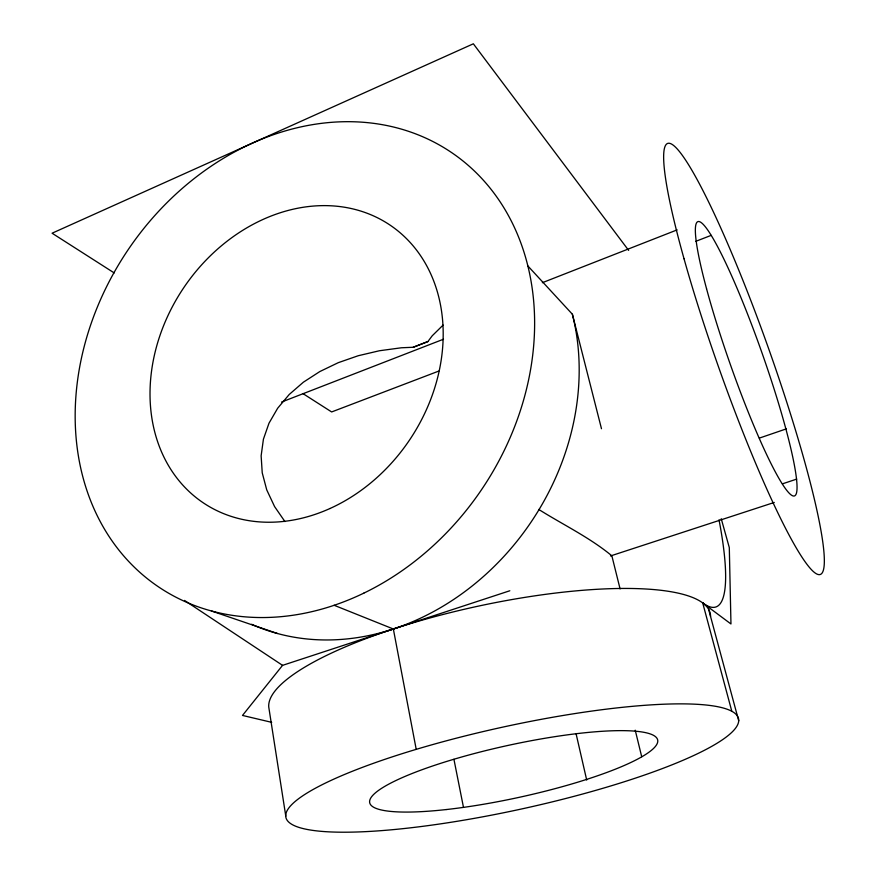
<?xml version="1.0" encoding="UTF-8"?>
<svg xmlns="http://www.w3.org/2000/svg" width="876" height="876" viewBox="0 0 876 876"><rect width="100%" height="100%" fill="white"/><g stroke="black" fill="none" stroke-linecap="round" stroke-linejoin="round"><path stroke-width="1.31" d="M284.93 521.57L274.582 506.58L266.731 489.859L262.231 472.821L261.136 455.816L263.424 439.172L268.987 423.217L277.67 408.227L289.233 394.474L303.392 382.188L319.85 371.544L338.245 362.686L358.229 355.733L379.418 350.75L401.46 347.772L413.22 347.268L427.893 341.563L432.229 335.782L443.07 325.116M509.821 590.763L282.565 665.355L242.499 715.44L271.691 722.339M413.22 347.268L427.893 341.563M542.354 282.696L677.159 229.873M281.601 402.029L443.475 339.231M695.851 241.305L711.137 235.381M438.788 371.085L331.643 411.95L302.888 393.565M759.372 438.099L786.396 428.846M782.454 483.837L796.711 479.106M774.285 502.441L610.484 555.964M211.39 610.966L277.44 633.501M334.15 605.283L393.346 629.001L416.209 749.33M538.784 509.46C563.115 524.768 589.679 537.448 611.853 555.811L620.088 588.913M114.209 272.929L52.078 233.213L473.347 43.8L628.639 250.394M184.518 600.432L282.565 665.355M719.021 519.829A223.785 41.61 70.4 0 1 702.694 602.896L730.967 623.975L729.303 547.599L721.244 518.734M527.91 265.997L572.367 314.221L601.483 428.725M708.596 609.247L738.709 720.795A231.658 41.993 -12.3 0 1 395.788 829.386A231.658 41.993 -12.3 0 1 402.281 753.634A231.658 41.993 -12.3 0 1 738.709 720.795M702.694 602.896L731.723 710.951M635.231 730.201L641.692 756.678M576.036 733.54L586.701 780.045M453.932 759.306L463.481 807.365M285.795 816.202L268.757 707.042A225.712 56.206 -12.2 0 1 487.253 604.254A225.712 56.206 -12.2 0 1 710.556 616.397M572.367 314.221A243.659 203.845 -56.1 0 1 492.432 568.195A243.659 203.845 -56.1 0 1 251.62 624.27M446.125 809.566A147.343 26.543 -12.3 0 0 657.646 739.892A147.343 26.543 -12.3 0 0 437.299 764.43A147.343 26.543 -12.3 0 0 446.125 809.566M363.814 593.14A261.979 213.591 -56.1 0 0 467.784 164.984A261.979 213.591 -56.1 0 0 83.132 350.783A261.979 213.591 -56.1 0 0 363.814 593.14M329.989 508.507A167.349 136.185 -56.1 0 0 403.551 235.808A167.349 136.185 -56.1 0 0 156.289 347.52A167.349 136.185 -56.1 0 0 329.989 508.507M684.036 258.792A228.614 26.663 70.5 0 0 820.013 574.547A228.614 26.663 70.5 0 0 727.649 243.594A228.614 26.663 70.5 0 0 684.036 258.792M706.56 288.773A145.394 16.852 70.6 0 0 793.776 496.035A145.394 16.852 70.6 0 0 738.501 291.686A145.394 16.852 70.6 0 0 706.56 288.773"/></g></svg>
